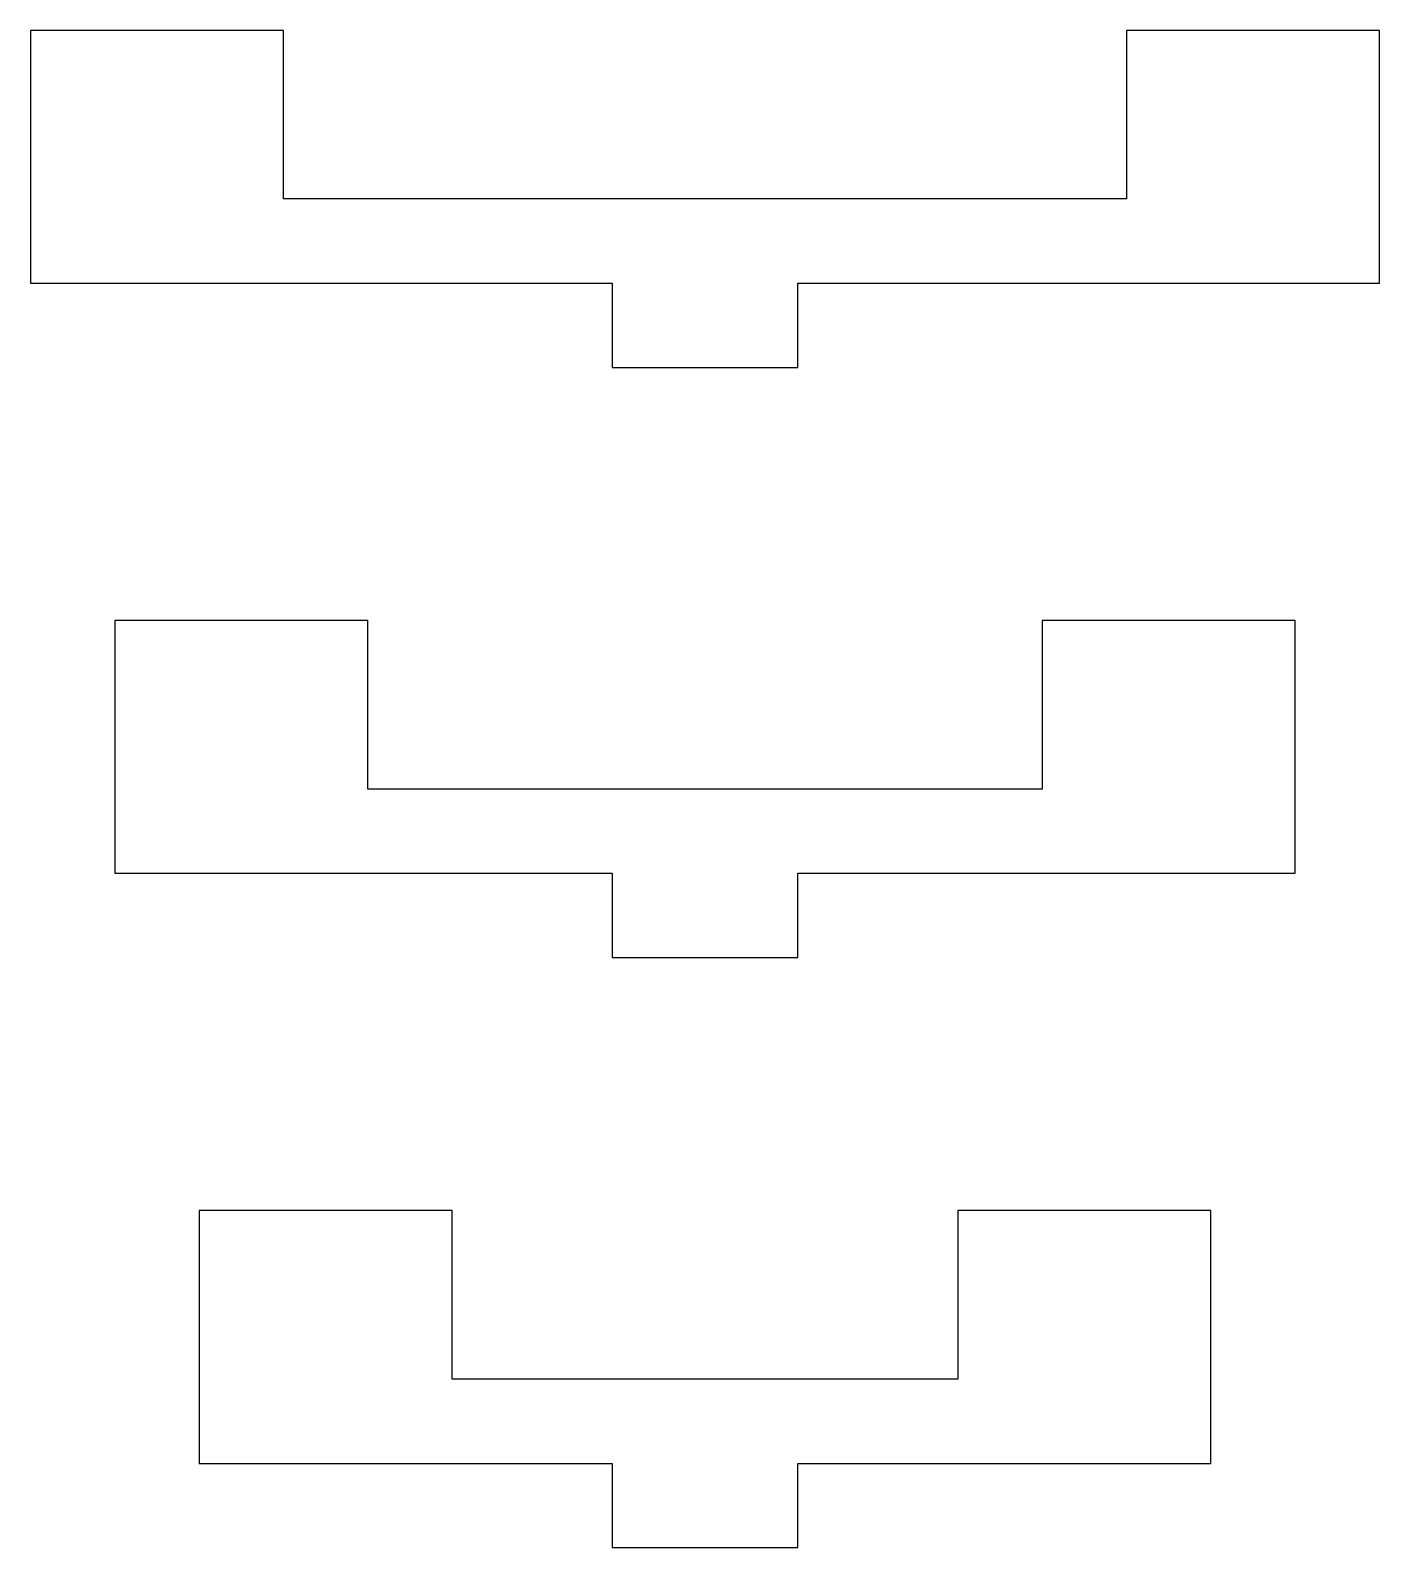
# Model space of a CAD drawing. Header units: metres. Extents: x -4 to 4, y 0 to 9.
import ezdxf

# ---------------------------------------------------------------- set-up
doc = ezdxf.new("R2010")
doc.units = ezdxf.units.M
doc.layers.add('CUT', color=7, linetype='Continuous')

msp = doc.modelspace()

# ---------------------------------------------------------------- linework, layer by layer
at = {"layer": 'CUT', "color": 7}
for points in [[(-4, 7.5), (-2.5, 7.5), (-0.55, 7.5), (-0.55, 7), (0.55, 7), (0.55, 7.5), (2.5, 7.5), (4, 7.5), (4, 9), (2.5, 9), (2.5, 8), (-2.5, 8), (-2.5, 9), (-4, 9)], [(-3.5, 4), (-2, 4), (-0.55, 4), (-0.55, 3.5), (0.55, 3.5), (0.55, 4), (2, 4), (3.5, 4), (3.5, 5.5), (2, 5.5), (2, 4.5), (-2, 4.5), (-2, 5.5), (-3.5, 5.5)], [(-3, 0.5), (-1.5, 0.5), (-0.55, 0.5), (-0.55, 0), (0.55, 0), (0.55, 0.5), (1.5, 0.5), (3, 0.5), (3, 2), (1.5, 2), (1.5, 1), (-1.5, 1), (-1.5, 2), (-3, 2)]]:
    msp.add_lwpolyline(points, close=True, dxfattribs=at)

doc.saveas('drawing.dxf')
